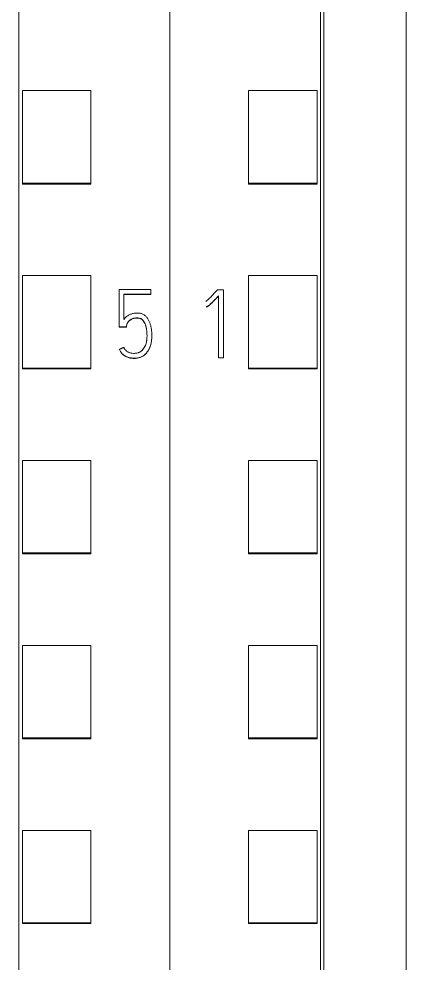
# Model space of a CAD drawing. Header units: millimetres. Extents: x 4137 to 6698, y 1400 to 3585.
# Drawn here: x 5968.65 to 5979.95, y 3315.18 to 3342.76 of the extents above; entities that cross this region are included whole.
import ezdxf

# ---------------------------------------------------------------- set-up
doc = ezdxf.new("R2010")
doc.units = ezdxf.units.MM
doc.layers.add('000-PI-Oprema', color=30, linetype='Continuous', lineweight=5)

msp = doc.modelspace()

# ---------------------------------------------------------------- linework, layer by layer
at = {"layer": '000-PI-Oprema', "color": 0, "linetype": 'ByBlock', "lineweight": 0}
for p, q in [((5973.048, 3360.465), (5973.048, 3247.047)), ((5973.048, 3360.465), (5973.048, 3247.047)), ((5968.648, 3249.37), (5968.648, 3358.185)), ((5977.448, 3358.185), (5977.448, 3249.37)), ((5968.748, 3337.963), (5968.748, 3340.666)), ((5968.748, 3340.666), (5970.748, 3340.666)), ((5970.748, 3337.963), (5970.748, 3340.666)), ((5975.348, 3337.963), (5975.348, 3340.666)), ((5977.348, 3340.666), (5975.348, 3340.666)), ((5977.348, 3337.963), (5977.348, 3340.666)), ((5968.748, 3337.963), (5970.748, 3337.963)), ((5968.748, 3337.934), (5968.748, 3337.963)), ((5968.748, 3337.934), (5970.748, 3337.934)), ((5970.748, 3337.934), (5970.748, 3337.963)), ((5975.348, 3337.934), (5975.348, 3337.963)), ((5977.348, 3337.963), (5975.348, 3337.963)), ((5977.348, 3337.934), (5975.348, 3337.934)), ((5977.348, 3337.934), (5977.348, 3337.963)), ((5968.748, 3332.561), (5968.748, 3335.264)), ((5968.748, 3335.264), (5970.748, 3335.264)), ((5970.748, 3332.561), (5970.748, 3335.264)), ((5975.348, 3332.561), (5975.348, 3335.264)), ((5977.348, 3335.264), (5975.348, 3335.264)), ((5977.348, 3332.561), (5977.348, 3335.264)), ((5971.575, 3334.855), (5971.575, 3333.761)), ((5972.499, 3334.855), (5971.575, 3334.855)), ((5972.499, 3334.717), (5972.499, 3334.855)), ((5974.614, 3334.844), (5974.439, 3334.844)), ((5974.614, 3332.86), (5974.614, 3334.844)), ((5971.714, 3333.982), (5971.714, 3334.717)), ((5971.714, 3334.717), (5972.499, 3334.717)), ((5972.499, 3334.711), (5971.714, 3334.711)), ((5972.499, 3334.717), (5972.499, 3334.711)), ((5974.475, 3334.673), (5974.475, 3332.86)), ((5971.575, 3333.761), (5971.575, 3333.754)), ((5971.575, 3333.761), (5971.786, 3333.761)), ((5971.786, 3333.754), (5971.575, 3333.754)), ((5971.786, 3333.761), (5971.786, 3333.754)), ((5972.526, 3333.496), (5972.526, 3333.503)), ((5971.58, 3333.106), (5971.58, 3333.1)), ((5974.475, 3332.86), (5974.614, 3332.86)), ((5974.475, 3332.86), (5974.475, 3332.854)), ((5974.614, 3332.854), (5974.475, 3332.854)), ((5974.614, 3332.86), (5974.614, 3332.854)), ((5968.748, 3332.534), (5968.748, 3332.561)), ((5968.748, 3332.561), (5970.748, 3332.561)), ((5968.748, 3332.534), (5970.748, 3332.534)), ((5970.748, 3332.534), (5970.748, 3332.561)), ((5975.348, 3332.534), (5975.348, 3332.561)), ((5977.348, 3332.561), (5975.348, 3332.561)), ((5977.348, 3332.534), (5975.348, 3332.534)), ((5977.348, 3332.534), (5977.348, 3332.561)), ((5968.748, 3327.16), (5968.748, 3329.862)), ((5968.748, 3329.862), (5970.748, 3329.862)), ((5970.748, 3327.16), (5970.748, 3329.862)), ((5975.348, 3327.16), (5975.348, 3329.862)), ((5977.348, 3329.862), (5975.348, 3329.862)), ((5977.348, 3327.16), (5977.348, 3329.862)), ((5968.748, 3327.134), (5968.748, 3327.16)), ((5968.748, 3327.16), (5970.748, 3327.16)), ((5968.748, 3327.134), (5970.748, 3327.134)), ((5970.748, 3327.134), (5970.748, 3327.16)), ((5975.348, 3327.134), (5975.348, 3327.16)), ((5977.348, 3327.16), (5975.348, 3327.16)), ((5977.348, 3327.134), (5975.348, 3327.134)), ((5977.348, 3327.134), (5977.348, 3327.16)), ((5968.748, 3321.758), (5968.748, 3324.46)), ((5968.748, 3324.46), (5970.748, 3324.46)), ((5970.748, 3321.758), (5970.748, 3324.46)), ((5975.348, 3321.758), (5975.348, 3324.46)), ((5977.348, 3324.46), (5975.348, 3324.46)), ((5977.348, 3321.758), (5977.348, 3324.46)), ((5968.748, 3321.734), (5968.748, 3321.758)), ((5968.748, 3321.758), (5970.748, 3321.758)), ((5968.748, 3321.734), (5970.748, 3321.734)), ((5970.748, 3321.734), (5970.748, 3321.758)), ((5975.348, 3321.734), (5975.348, 3321.758)), ((5977.348, 3321.758), (5975.348, 3321.758)), ((5977.348, 3321.734), (5975.348, 3321.734)), ((5977.348, 3321.734), (5977.348, 3321.758)), ((5968.748, 3316.357), (5968.748, 3319.059)), ((5968.748, 3319.059), (5970.748, 3319.059)), ((5970.748, 3316.357), (5970.748, 3319.059)), ((5975.348, 3316.357), (5975.348, 3319.059)), ((5977.348, 3319.059), (5975.348, 3319.059)), ((5977.348, 3316.357), (5977.348, 3319.059)), ((5968.748, 3316.334), (5968.748, 3316.357)), ((5968.748, 3316.357), (5970.748, 3316.357)), ((5968.748, 3316.334), (5970.748, 3316.334)), ((5970.748, 3316.334), (5970.748, 3316.357)), ((5975.348, 3316.334), (5975.348, 3316.357)), ((5977.348, 3316.357), (5975.348, 3316.357)), ((5977.348, 3316.334), (5975.348, 3316.334)), ((5977.348, 3316.334), (5977.348, 3316.357))]:
    msp.add_line(p, q, dxfattribs=at)
for points, knots in [([(5977.548, 3358.37), (5977.548, 3355.326), (5977.548, 3345.757), (5977.548, 3331.587), (5977.548, 3317.02), (5977.548, 3302.81), (5977.548, 3288.516), (5977.548, 3273.029), (5977.548, 3260.39), (5977.548, 3252.425), (5977.548, 3249.084)], [0, 0, 0, 0, 0.083934, 0.263736, 0.389889, 0.484142, 0.653794, 0.78188, 0.908517, 1, 1, 1, 1]), ([(5979.948, 3355.305), (5979.948, 3353.282), (5979.948, 3344.733), (5979.948, 3331.587), (5979.948, 3317.02), (5979.948, 3302.81), (5979.948, 3288.516), (5979.948, 3273.029), (5979.948, 3260.271), (5979.948, 3251.39), (5979.948, 3247.132), (5979.948, 3246.334)], [0, 0, 0, 0, 0.055935, 0.236292, 0.362833, 0.457376, 0.627551, 0.756032, 0.883059, 0.978086, 1, 1, 1, 1]), ([(5974.439, 3334.844), (5974.413, 3334.814), (5974.386, 3334.784), (5974.332, 3334.725), (5974.304, 3334.696), (5974.263, 3334.652), (5974.249, 3334.637), (5974.221, 3334.608), (5974.207, 3334.594), (5974.179, 3334.566), (5974.164, 3334.552), (5974.134, 3334.525), (5974.119, 3334.512), (5974.103, 3334.499)], [0, 0, 0, 0, 0.25, 0.25, 0.5, 0.5, 0.625, 0.625, 0.75, 0.75, 0.875, 0.875, 1, 1, 1, 1]), ([(5974.112, 3334.352), (5974.117, 3334.352), (5974.122, 3334.353), (5974.132, 3334.355), (5974.137, 3334.356), (5974.147, 3334.36), (5974.152, 3334.362), (5974.161, 3334.367), (5974.165, 3334.37), (5974.178, 3334.379), (5974.186, 3334.385), (5974.202, 3334.398), (5974.209, 3334.404), (5974.233, 3334.424), (5974.247, 3334.438), (5974.277, 3334.467), (5974.292, 3334.481), (5974.335, 3334.524), (5974.363, 3334.554), (5974.42, 3334.613), (5974.448, 3334.643), (5974.475, 3334.673)], [0, 0, 0, 0, 0.03125, 0.03125, 0.0625, 0.0625, 0.09375, 0.09375, 0.125, 0.125, 0.1875, 0.1875, 0.25, 0.25, 0.375, 0.375, 0.5, 0.5, 0.75, 0.75, 1, 1, 1, 1]), ([(5974.475, 3334.666), (5974.448, 3334.636), (5974.42, 3334.607), (5974.363, 3334.547), (5974.335, 3334.518), (5974.291, 3334.475), (5974.277, 3334.46), (5974.247, 3334.432), (5974.232, 3334.418), (5974.209, 3334.398), (5974.202, 3334.391), (5974.186, 3334.379), (5974.177, 3334.372), (5974.165, 3334.364), (5974.161, 3334.361), (5974.152, 3334.356), (5974.147, 3334.353), (5974.138, 3334.35), (5974.132, 3334.349), (5974.122, 3334.347), (5974.117, 3334.346), (5974.112, 3334.346)], [0, 0, 0, 0, 0.25, 0.25, 0.5, 0.5, 0.625, 0.625, 0.75, 0.75, 0.8125, 0.8125, 0.875, 0.875, 0.90625, 0.90625, 0.9375, 0.9375, 0.96875, 0.96875, 1, 1, 1, 1]), ([(5971.58, 3333.106), (5971.593, 3333.079), (5971.606, 3333.054), (5971.63, 3333.018), (5971.639, 3333.007), (5971.658, 3332.984), (5971.668, 3332.974), (5971.69, 3332.954), (5971.701, 3332.945), (5971.724, 3332.928), (5971.736, 3332.92), (5971.761, 3332.905), (5971.774, 3332.898), (5971.8, 3332.886), (5971.814, 3332.881), (5971.842, 3332.871), (5971.856, 3332.867), (5971.884, 3332.86), (5971.898, 3332.858), (5971.927, 3332.854), (5971.942, 3332.853), (5971.964, 3332.851), (5971.971, 3332.851), (5971.986, 3332.85), (5971.993, 3332.85), (5972.015, 3332.849), (5972.03, 3332.849), (5972.059, 3332.849), (5972.073, 3332.85), (5972.102, 3332.854), (5972.117, 3332.856), (5972.146, 3332.862), (5972.16, 3332.866), (5972.202, 3332.88), (5972.229, 3332.891), (5972.267, 3332.913), (5972.28, 3332.921), (5972.304, 3332.938), (5972.315, 3332.947), (5972.337, 3332.967), (5972.348, 3332.977), (5972.368, 3332.998), (5972.377, 3333.01), (5972.404, 3333.044), (5972.42, 3333.069), (5972.441, 3333.107), (5972.448, 3333.12), (5972.46, 3333.147), (5972.466, 3333.16), (5972.482, 3333.201), (5972.491, 3333.229), (5972.506, 3333.285), (5972.511, 3333.313), (5972.518, 3333.357), (5972.52, 3333.371), (5972.523, 3333.4), (5972.524, 3333.415), (5972.526, 3333.458), (5972.527, 3333.488), (5972.526, 3333.546), (5972.524, 3333.604), (5972.518, 3333.662), (5972.511, 3333.719), (5972.506, 3333.748), (5972.496, 3333.791), (5972.493, 3333.805), (5972.485, 3333.834), (5972.481, 3333.848), (5972.467, 3333.889), (5972.457, 3333.917), (5972.437, 3333.956), (5972.43, 3333.969), (5972.415, 3333.994), (5972.407, 3334.007), (5972.382, 3334.042), (5972.362, 3334.064), (5972.318, 3334.103), (5972.293, 3334.119), (5972.254, 3334.139), (5972.24, 3334.144), (5972.212, 3334.154), (5972.197, 3334.157), (5972.168, 3334.163), (5972.154, 3334.164), (5972.124, 3334.167), (5972.109, 3334.167), (5972.08, 3334.167), (5972.065, 3334.166), (5972.036, 3334.163), (5972.022, 3334.162), (5971.993, 3334.157), (5971.978, 3334.154), (5971.95, 3334.147), (5971.935, 3334.143), (5971.908, 3334.133), (5971.894, 3334.128), (5971.867, 3334.116), (5971.855, 3334.109), (5971.829, 3334.093), (5971.817, 3334.085), (5971.793, 3334.067), (5971.782, 3334.058), (5971.761, 3334.038), (5971.751, 3334.027), (5971.731, 3334.005), (5971.722, 3333.994), (5971.714, 3333.982)], [0, 0, 0, 0, 0.03125, 0.03125, 0.046875, 0.046875, 0.0625, 0.0625, 0.078125, 0.078125, 0.09375, 0.09375, 0.109375, 0.109375, 0.125, 0.125, 0.140625, 0.140625, 0.15625, 0.15625, 0.171875, 0.171875, 0.179687, 0.179687, 0.1875, 0.1875, 0.203125, 0.203125, 0.21875, 0.21875, 0.234375, 0.234375, 0.25, 0.25, 0.28125, 0.28125, 0.296875, 0.296875, 0.3125, 0.3125, 0.328125, 0.328125, 0.34375, 0.34375, 0.375, 0.375, 0.390625, 0.390625, 0.40625, 0.40625, 0.4375, 0.4375, 0.46875, 0.46875, 0.484375, 0.484375, 0.5, 0.5, 0.53125, 0.53125, 0.5625, 0.59375, 0.59375, 0.625, 0.625, 0.640625, 0.640625, 0.65625, 0.65625, 0.6875, 0.6875, 0.703125, 0.703125, 0.71875, 0.71875, 0.75, 0.75, 0.78125, 0.78125, 0.796875, 0.796875, 0.8125, 0.8125, 0.828125, 0.828125, 0.84375, 0.84375, 0.859375, 0.859375, 0.875, 0.875, 0.890625, 0.890625, 0.90625, 0.90625, 0.921875, 0.921875, 0.9375, 0.9375, 0.953125, 0.953125, 0.96875, 0.96875, 0.984375, 0.984375, 1, 1, 1, 1]), ([(5971.786, 3333.761), (5971.787, 3333.784), (5971.79, 3333.807), (5971.799, 3333.84), (5971.802, 3333.851), (5971.812, 3333.873), (5971.817, 3333.883), (5971.829, 3333.902), (5971.836, 3333.911), (5971.847, 3333.925), (5971.851, 3333.929), (5971.859, 3333.937), (5971.864, 3333.941), (5971.885, 3333.961), (5971.904, 3333.974), (5971.934, 3333.991), (5971.945, 3333.996), (5971.966, 3334.005), (5971.977, 3334.009), (5972.01, 3334.019), (5972.033, 3334.023), (5972.068, 3334.026), (5972.079, 3334.026), (5972.103, 3334.026), (5972.114, 3334.025), (5972.149, 3334.022), (5972.172, 3334.017), (5972.199, 3334.007), (5972.204, 3334.005), (5972.215, 3334), (5972.22, 3333.997), (5972.234, 3333.988), (5972.243, 3333.981), (5972.256, 3333.969), (5972.26, 3333.965), (5972.268, 3333.956), (5972.28, 3333.943), (5972.29, 3333.929), (5972.302, 3333.91), (5972.308, 3333.9), (5972.318, 3333.879), (5972.323, 3333.869), (5972.336, 3333.837), (5972.343, 3333.815), (5972.357, 3333.771), (5972.362, 3333.749), (5972.369, 3333.715), (5972.371, 3333.704), (5972.375, 3333.681), (5972.38, 3333.647), (5972.383, 3333.613), (5972.385, 3333.568), (5972.386, 3333.545), (5972.387, 3333.477), (5972.386, 3333.432), (5972.379, 3333.375), (5972.377, 3333.364), (5972.373, 3333.341), (5972.371, 3333.33), (5972.363, 3333.296), (5972.357, 3333.274), (5972.342, 3333.23), (5972.334, 3333.209), (5972.313, 3333.167), (5972.301, 3333.148), (5972.275, 3333.11), (5972.26, 3333.093), (5972.235, 3333.069), (5972.226, 3333.061), (5972.208, 3333.046), (5972.198, 3333.04), (5972.179, 3333.028), (5972.169, 3333.022), (5972.147, 3333.012), (5972.136, 3333.008), (5972.103, 3332.998), (5972.08, 3332.994), (5972.046, 3332.991), (5972.034, 3332.99), (5972.011, 3332.989), (5971.999, 3332.989), (5971.965, 3332.99), (5971.942, 3332.993), (5971.908, 3333), (5971.897, 3333.003), (5971.874, 3333.01), (5971.863, 3333.014), (5971.842, 3333.023), (5971.832, 3333.029), (5971.812, 3333.041), (5971.802, 3333.047), (5971.774, 3333.069), (5971.758, 3333.085), (5971.737, 3333.113), (5971.73, 3333.123), (5971.718, 3333.143), (5971.713, 3333.153), (5971.708, 3333.164)], [0, 0, 0, 0, 0.03125, 0.03125, 0.046875, 0.046875, 0.0625, 0.0625, 0.078125, 0.078125, 0.085937, 0.085937, 0.09375, 0.09375, 0.125, 0.125, 0.140625, 0.140625, 0.15625, 0.15625, 0.1875, 0.1875, 0.203125, 0.203125, 0.21875, 0.21875, 0.25, 0.25, 0.257812, 0.257812, 0.265625, 0.265625, 0.28125, 0.28125, 0.289062, 0.289062, 0.296875, 0.3125, 0.3125, 0.328125, 0.328125, 0.34375, 0.34375, 0.375, 0.375, 0.40625, 0.40625, 0.421875, 0.421875, 0.4375, 0.46875, 0.46875, 0.5, 0.5, 0.5625, 0.5625, 0.578125, 0.578125, 0.59375, 0.59375, 0.625, 0.625, 0.65625, 0.65625, 0.6875, 0.6875, 0.71875, 0.71875, 0.734375, 0.734375, 0.75, 0.75, 0.765625, 0.765625, 0.78125, 0.78125, 0.8125, 0.8125, 0.828125, 0.828125, 0.84375, 0.84375, 0.875, 0.875, 0.890625, 0.890625, 0.90625, 0.90625, 0.921875, 0.921875, 0.9375, 0.9375, 0.96875, 0.96875, 0.984375, 0.984375, 1, 1, 1, 1]), ([(5972.387, 3333.498), (5972.387, 3333.503), (5972.387, 3333.508), (5972.386, 3333.535), (5972.386, 3333.558), (5972.383, 3333.603), (5972.381, 3333.626), (5972.373, 3333.694), (5972.364, 3333.738), (5972.345, 3333.805), (5972.337, 3333.827), (5972.32, 3333.869), (5972.31, 3333.89), (5972.292, 3333.919), (5972.286, 3333.929), (5972.271, 3333.948), (5972.263, 3333.956), (5972.246, 3333.972), (5972.237, 3333.979), (5972.223, 3333.989), (5972.217, 3333.992), (5972.207, 3333.997), (5972.202, 3334), (5972.185, 3334.006), (5972.174, 3334.009), (5972.152, 3334.015), (5972.14, 3334.017), (5972.117, 3334.019), (5972.105, 3334.02), (5972.082, 3334.02), (5972.07, 3334.02), (5972.047, 3334.018), (5972.035, 3334.017), (5972.012, 3334.012), (5971.978, 3334.005), (5971.946, 3333.992), (5971.916, 3333.975), (5971.906, 3333.968), (5971.887, 3333.955), (5971.878, 3333.948), (5971.86, 3333.932), (5971.852, 3333.924), (5971.841, 3333.911), (5971.837, 3333.906), (5971.83, 3333.897), (5971.827, 3333.892), (5971.817, 3333.877), (5971.812, 3333.867), (5971.803, 3333.846), (5971.799, 3333.835), (5971.79, 3333.801), (5971.787, 3333.778), (5971.786, 3333.754)], [0, 0, 0, 0, 0.013624, 0.013624, 0.075273, 0.075273, 0.136921, 0.136921, 0.260218, 0.260218, 0.321867, 0.321867, 0.383515, 0.383515, 0.414339, 0.414339, 0.445164, 0.445164, 0.475988, 0.475988, 0.4914, 0.4914, 0.506812, 0.506812, 0.537636, 0.537636, 0.568461, 0.568461, 0.599285, 0.599285, 0.630109, 0.630109, 0.660933, 0.660933, 0.691758, 0.753406, 0.753406, 0.78423, 0.78423, 0.815055, 0.815055, 0.845879, 0.845879, 0.861291, 0.861291, 0.876703, 0.876703, 0.907527, 0.907527, 0.938352, 0.938352, 1, 1, 1, 1]), ([(5972.526, 3333.496), (5972.526, 3333.475), (5972.526, 3333.454), (5972.524, 3333.403), (5972.521, 3333.375), (5972.515, 3333.331), (5972.513, 3333.317), (5972.507, 3333.288), (5972.504, 3333.274), (5972.493, 3333.231), (5972.485, 3333.203), (5972.464, 3333.149), (5972.452, 3333.122), (5972.424, 3333.07), (5972.409, 3333.045), (5972.383, 3333.01), (5972.373, 3332.999), (5972.354, 3332.977), (5972.343, 3332.967), (5972.311, 3332.937), (5972.287, 3332.919), (5972.25, 3332.897), (5972.237, 3332.89), (5972.21, 3332.878), (5972.196, 3332.872), (5972.154, 3332.858), (5972.126, 3332.851), (5972.082, 3332.845), (5972.067, 3332.844), (5972.038, 3332.842), (5972.023, 3332.842), (5971.994, 3332.843), (5971.979, 3332.844), (5971.95, 3332.846), (5971.935, 3332.847), (5971.906, 3332.85), (5971.892, 3332.853), (5971.863, 3332.859), (5971.848, 3332.863), (5971.82, 3332.872), (5971.806, 3332.877), (5971.78, 3332.889), (5971.766, 3332.896), (5971.741, 3332.911), (5971.728, 3332.919), (5971.704, 3332.936), (5971.693, 3332.945), (5971.671, 3332.965), (5971.661, 3332.975), (5971.641, 3332.997), (5971.632, 3333.009), (5971.607, 3333.046), (5971.593, 3333.073), (5971.58, 3333.1)], [0, 0, 0, 0, 0.044434, 0.044434, 0.104157, 0.104157, 0.134018, 0.134018, 0.16388, 0.16388, 0.223602, 0.223602, 0.283325, 0.283325, 0.343048, 0.343048, 0.37291, 0.37291, 0.402771, 0.402771, 0.462494, 0.462494, 0.492355, 0.492355, 0.522217, 0.522217, 0.58194, 0.58194, 0.611801, 0.611801, 0.641663, 0.641663, 0.671524, 0.671524, 0.701386, 0.701386, 0.731247, 0.731247, 0.761108, 0.761108, 0.79097, 0.79097, 0.820831, 0.820831, 0.850693, 0.850693, 0.880554, 0.880554, 0.910416, 0.910416, 0.940277, 0.940277, 1, 1, 1, 1])]:
    msp.add_open_spline(points, degree=3, knots=knots, dxfattribs=at)
msp.add_rational_spline([(5971.708, 3333.164), (5971.644, 3333.135), (5971.58, 3333.106)], [0.500000038028, 0.499999961972, 0.500000038028], degree=2, dxfattribs=at)

doc.saveas('drawing.dxf')
